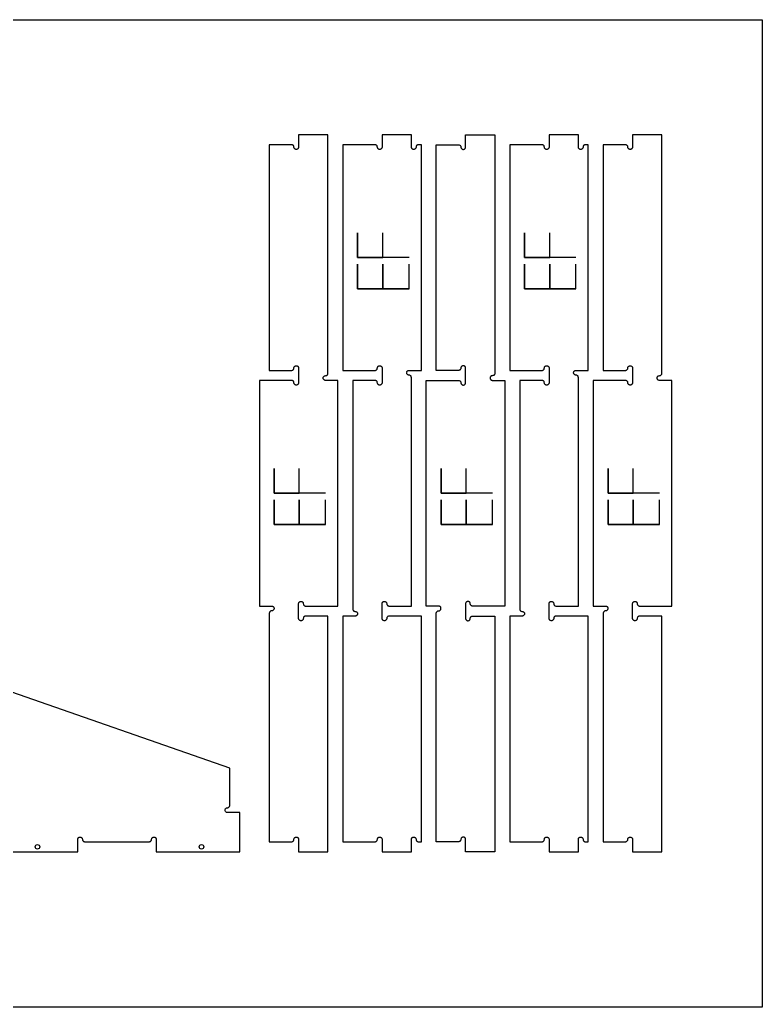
# Model space of a CAD drawing. Header units: inches. Extents: x 0 to 304, y 0 to 160.
# Drawn here: x 267.62 to 303.75, y 55.87 to 103.87 of the extents above; entities that cross this region are included whole.
import ezdxf

# ---------------------------------------------------------------- set-up
doc = ezdxf.new("R2010")
doc.units = ezdxf.units.IN
doc.header["$MEASUREMENT"] = 0
for name, color, linetype in [('000_NOTES', 6, 'Continuous'), ('CUT_HOLE', 1, 'Continuous'), ('CUT_number', 3, 'Continuous'), ('CUT_THRU', 7, 'Continuous')]:
    doc.layers.add(name, color=color, linetype=linetype)

# ---------------------------------------------------------------- blocks, each defined once
blk = doc.blocks.new('FASTENER')
blk.add_circle((0, 0), 0.109)

msp = doc.modelspace()

# ---------------------------------------------------------------- linework, layer by layer
at = {"layer": '000_NOTES'}
msp.add_lwpolyline([(207.748, 55.874), (207.748, 103.874), (303.748, 103.874), (303.748, 55.874)], close=True, dxfattribs=at)
at = {"layer": 'CUT_number'}
for points in [[(286.562, 92.315), (284.062, 92.315), (284.062, 93.515), (284.062, 92.315), (285.287, 92.315), (285.287, 93.515)], [(294.685, 92.315), (292.185, 92.315), (292.185, 93.515), (292.185, 92.315), (293.41, 92.315), (293.41, 93.515)], [(286.562, 90.801), (284.062, 90.801), (284.062, 92.001), (284.062, 90.801), (285.287, 90.801), (285.287, 92.001), (285.287, 90.801), (286.562, 90.801), (286.562, 92.001)], [(294.685, 90.801), (292.185, 90.801), (292.185, 92.001), (292.185, 90.801), (293.41, 90.801), (293.41, 92.001), (293.41, 90.801), (294.685, 90.801), (294.685, 92.001)], [(282.501, 80.858), (280.001, 80.858), (280.001, 82.058), (280.001, 80.858), (281.226, 80.858), (281.226, 82.058)], [(290.623, 80.858), (288.123, 80.858), (288.123, 82.058), (288.123, 80.858), (289.348, 80.858), (289.348, 82.058)], [(298.746, 80.858), (296.246, 80.858), (296.246, 82.058), (296.246, 80.858), (297.471, 80.858), (297.471, 82.058)], [(282.501, 79.344), (280.001, 79.344), (280.001, 80.544), (280.001, 79.344), (281.226, 79.344), (281.226, 80.544), (281.226, 79.344), (282.501, 79.344), (282.501, 80.544)], [(290.623, 79.344), (288.123, 79.344), (288.123, 80.544), (288.123, 79.344), (289.348, 79.344), (289.348, 80.544), (289.348, 79.344), (290.623, 79.344), (290.623, 80.544)], [(298.746, 79.344), (296.246, 79.344), (296.246, 80.544), (296.246, 79.344), (297.471, 79.344), (297.471, 80.544), (297.471, 79.344), (298.746, 79.344), (298.746, 80.544)]]:
    msp.add_lwpolyline(points, dxfattribs=at)
at = {"layer": 'CUT_THRU'}
for points in [[(282.615, 74.887, 0), (281.535, 74.887, 0), (281.515, 74.886, 0), (281.495, 74.88, 0), (281.477, 74.872, 0), (281.461, 74.861, 0), (281.447, 74.846, 0), (281.435, 74.83, 0), (281.427, 74.812, 0), (281.422, 74.793, 0), (281.418, 74.753, 0), (281.413, 74.734, 0), (281.405, 74.715, 0), (281.393, 74.699, 0), (281.379, 74.685, 0), (281.363, 74.674, 0), (281.345, 74.665, 0), (281.325, 74.66, 0), (281.306, 74.658, 0), (281.286, 74.66, 0), (281.266, 74.665, 0), (281.248, 74.674, 0), (281.232, 74.685, 0), (281.218, 74.699, 0), (281.206, 74.715, 0), (281.198, 74.734, 0), (281.193, 74.753, 0), (281.191, 74.773, 0), (281.191, 75.487, 0), (281.193, 75.507, 0), (281.198, 75.526, 0), (281.206, 75.544, 0), (281.218, 75.561, 0), (281.232, 75.575, 0), (281.248, 75.586, 0), (281.266, 75.595, 0), (281.286, 75.6, 0), (281.306, 75.601, 0), (281.325, 75.6, 0), (281.345, 75.595, 0), (281.363, 75.586, 0), (281.379, 75.575, 0), (281.393, 75.561, 0), (281.405, 75.544, 0), (281.413, 75.526, 0), (281.418, 75.507, 0), (281.422, 75.467, 0), (281.427, 75.448, 0), (281.435, 75.43, 0), (281.447, 75.413, 0), (281.461, 75.399, 0), (281.477, 75.388, 0), (281.495, 75.379, 0), (281.515, 75.374, 0), (281.535, 75.372, 0), (283.1, 75.372, 0), (283.1, 86.344, 0), (282.501, 86.344, 0), (282.481, 86.346, 0), (282.462, 86.351, 0), (282.444, 86.359, 0), (282.427, 86.371, 0), (282.413, 86.385, 0), (282.402, 86.401, 0), (282.393, 86.419, 0), (282.388, 86.439, 0), (282.386, 86.459, 0), (282.388, 86.478, 0), (282.393, 86.498, 0), (282.402, 86.516, 0), (282.413, 86.532, 0), (282.427, 86.546, 0), (282.444, 86.558, 0), (282.462, 86.566, 0), (282.481, 86.571, 0), (282.521, 86.575, 0), (282.54, 86.58, 0), (282.558, 86.588, 0), (282.574, 86.6, 0), (282.589, 86.614, 0), (282.6, 86.63, 0), (282.608, 86.649, 0), (282.614, 86.668, 0), (282.615, 86.688, 0), (282.615, 98.286, 0), (281.191, 98.286, 0), (281.191, 97.686, 0), (281.189, 97.666, 0), (281.184, 97.647, 0), (281.176, 97.629, 0), (281.164, 97.612, 0), (281.15, 97.598, 0), (281.134, 97.587, 0), (281.116, 97.578, 0), (281.096, 97.573, 0), (281.076, 97.572, 0), (281.056, 97.573, 0), (281.037, 97.578, 0), (281.019, 97.587, 0), (281.003, 97.598, 0), (280.989, 97.612, 0), (280.977, 97.629, 0), (280.969, 97.647, 0), (280.964, 97.666, 0), (280.96, 97.706, 0), (280.955, 97.725, 0), (280.946, 97.743, 0), (280.935, 97.76, 0), (280.921, 97.774, 0), (280.905, 97.785, 0), (280.886, 97.794, 0), (280.867, 97.799, 0), (280.847, 97.801, 0), (279.766, 97.801, 0), (279.766, 86.829, 0), (280.847, 86.829, 0), (280.867, 86.831, 0), (280.886, 86.836, 0), (280.905, 86.844, 0), (280.921, 86.856, 0), (280.935, 86.87, 0), (280.946, 86.886, 0), (280.955, 86.904, 0), (280.96, 86.924, 0), (280.964, 86.963, 0), (280.969, 86.983, 0), (280.977, 87.001, 0), (280.989, 87.017, 0), (281.003, 87.031, 0), (281.019, 87.043, 0), (281.037, 87.051, 0), (281.056, 87.056, 0), (281.076, 87.058, 0), (281.096, 87.056, 0), (281.116, 87.051, 0), (281.134, 87.043, 0), (281.15, 87.031, 0), (281.164, 87.017, 0), (281.176, 87.001, 0), (281.184, 86.983, 0), (281.189, 86.963, 0), (281.191, 86.944, 0), (281.191, 86.229, 0), (281.189, 86.21, 0), (281.184, 86.19, 0), (281.176, 86.172, 0), (281.164, 86.156, 0), (281.15, 86.142, 0), (281.134, 86.13, 0), (281.116, 86.122, 0), (281.096, 86.117, 0), (281.076, 86.115, 0), (281.056, 86.117, 0), (281.037, 86.122, 0), (281.019, 86.13, 0), (281.003, 86.142, 0), (280.989, 86.156, 0), (280.977, 86.172, 0), (280.969, 86.19, 0), (280.964, 86.21, 0), (280.96, 86.249, 0), (280.955, 86.269, 0), (280.946, 86.287, 0), (280.935, 86.303, 0), (280.921, 86.317, 0), (280.905, 86.329, 0), (280.886, 86.337, 0), (280.867, 86.342, 0), (280.847, 86.344, 0), (279.281, 86.344, 0), (279.281, 75.372, 0), (279.881, 75.372, 0), (279.901, 75.371, 0), (279.92, 75.365, 0), (279.938, 75.357, 0), (279.955, 75.346, 0), (279.969, 75.331, 0), (279.98, 75.315, 0), (279.989, 75.297, 0), (279.994, 75.278, 0), (279.996, 75.258, 0), (279.994, 75.238, 0), (279.989, 75.219, 0), (279.98, 75.2, 0), (279.969, 75.184, 0), (279.955, 75.17, 0), (279.938, 75.159, 0), (279.92, 75.15, 0), (279.901, 75.145, 0), (279.861, 75.141, 0), (279.842, 75.136, 0), (279.824, 75.128, 0), (279.807, 75.116, 0), (279.793, 75.102, 0), (279.782, 75.086, 0), (279.773, 75.068, 0), (279.768, 75.049, 0), (279.766, 75.029, 0), (279.766, 63.916, 0), (280.847, 63.916, 0), (280.867, 63.917, 0), (280.886, 63.923, 0), (280.905, 63.931, 0), (280.921, 63.942, 0), (280.935, 63.957, 0), (280.946, 63.973, 0), (280.955, 63.991, 0), (280.96, 64.01, 0), (280.964, 64.05, 0), (280.969, 64.069, 0), (280.977, 64.087, 0), (280.989, 64.104, 0), (281.003, 64.118, 0), (281.019, 64.129, 0), (281.037, 64.138, 0), (281.056, 64.143, 0), (281.076, 64.145, 0), (281.096, 64.143, 0), (281.116, 64.138, 0), (281.134, 64.129, 0), (281.15, 64.118, 0), (281.164, 64.104, 0), (281.176, 64.087, 0), (281.184, 64.069, 0), (281.189, 64.05, 0), (281.191, 64.03, 0), (281.191, 63.431, 0), (282.615, 63.431, 0), (282.615, 74.887, 0)], [(287.162, 74.887, 0), (285.596, 74.887, 0), (285.576, 74.886, 0), (285.557, 74.88, 0), (285.539, 74.872, 0), (285.522, 74.861, 0), (285.508, 74.846, 0), (285.497, 74.83, 0), (285.488, 74.812, 0), (285.483, 74.793, 0), (285.48, 74.753, 0), (285.475, 74.734, 0), (285.466, 74.715, 0), (285.455, 74.699, 0), (285.441, 74.685, 0), (285.424, 74.674, 0), (285.406, 74.665, 0), (285.387, 74.66, 0), (285.367, 74.658, 0), (285.347, 74.66, 0), (285.328, 74.665, 0), (285.31, 74.674, 0), (285.293, 74.685, 0), (285.279, 74.699, 0), (285.268, 74.715, 0), (285.259, 74.734, 0), (285.254, 74.753, 0), (285.252, 74.773, 0), (285.252, 75.487, 0), (285.254, 75.507, 0), (285.259, 75.526, 0), (285.268, 75.544, 0), (285.279, 75.561, 0), (285.293, 75.575, 0), (285.31, 75.586, 0), (285.328, 75.595, 0), (285.347, 75.6, 0), (285.367, 75.601, 0), (285.387, 75.6, 0), (285.406, 75.595, 0), (285.424, 75.586, 0), (285.441, 75.575, 0), (285.455, 75.561, 0), (285.466, 75.544, 0), (285.475, 75.526, 0), (285.48, 75.507, 0), (285.483, 75.467, 0), (285.488, 75.448, 0), (285.497, 75.43, 0), (285.508, 75.413, 0), (285.522, 75.399, 0), (285.539, 75.388, 0), (285.557, 75.379, 0), (285.576, 75.374, 0), (285.596, 75.372, 0), (286.677, 75.372, 0), (286.677, 86.485, 0), (286.675, 86.505, 0), (286.67, 86.524, 0), (286.661, 86.543, 0), (286.65, 86.559, 0), (286.636, 86.573, 0), (286.62, 86.585, 0), (286.601, 86.593, 0), (286.582, 86.598, 0), (286.542, 86.602, 0), (286.523, 86.607, 0), (286.505, 86.615, 0), (286.489, 86.627, 0), (286.474, 86.641, 0), (286.463, 86.657, 0), (286.455, 86.675, 0), (286.449, 86.695, 0), (286.448, 86.714, 0), (286.449, 86.734, 0), (286.455, 86.754, 0), (286.463, 86.772, 0), (286.474, 86.788, 0), (286.489, 86.802, 0), (286.505, 86.814, 0), (286.523, 86.822, 0), (286.542, 86.827, 0), (286.562, 86.829, 0), (287.162, 86.829, 0), (287.162, 97.801, 0), (287.02, 97.801, 0), (287.001, 97.799, 0), (286.981, 97.794, 0), (286.963, 97.785, 0), (286.947, 97.774, 0), (286.933, 97.76, 0), (286.921, 97.743, 0), (286.913, 97.725, 0), (286.908, 97.706, 0), (286.904, 97.666, 0), (286.899, 97.647, 0), (286.891, 97.629, 0), (286.879, 97.612, 0), (286.865, 97.598, 0), (286.849, 97.587, 0), (286.831, 97.578, 0), (286.811, 97.573, 0), (286.791, 97.572, 0), (286.771, 97.573, 0), (286.752, 97.578, 0), (286.734, 97.587, 0), (286.718, 97.598, 0), (286.704, 97.612, 0), (286.692, 97.629, 0), (286.684, 97.647, 0), (286.679, 97.666, 0), (286.677, 97.686, 0), (286.677, 98.286, 0), (285.252, 98.286, 0), (285.252, 97.686, 0), (285.251, 97.666, 0), (285.245, 97.647, 0), (285.237, 97.629, 0), (285.226, 97.612, 0), (285.211, 97.598, 0), (285.195, 97.587, 0), (285.177, 97.578, 0), (285.158, 97.573, 0), (285.138, 97.572, 0), (285.118, 97.573, 0), (285.099, 97.578, 0), (285.08, 97.587, 0), (285.064, 97.598, 0), (285.05, 97.612, 0), (285.039, 97.629, 0), (285.03, 97.647, 0), (285.025, 97.666, 0), (285.021, 97.706, 0), (285.016, 97.725, 0), (285.008, 97.743, 0), (284.996, 97.76, 0), (284.982, 97.774, 0), (284.966, 97.785, 0), (284.948, 97.794, 0), (284.929, 97.799, 0), (284.909, 97.801, 0), (283.343, 97.801, 0), (283.343, 86.829, 0), (284.909, 86.829, 0), (284.929, 86.831, 0), (284.948, 86.836, 0), (284.966, 86.844, 0), (284.982, 86.856, 0), (284.996, 86.87, 0), (285.008, 86.886, 0), (285.016, 86.904, 0), (285.021, 86.924, 0), (285.025, 86.963, 0), (285.03, 86.983, 0), (285.039, 87.001, 0), (285.05, 87.017, 0), (285.064, 87.031, 0), (285.08, 87.043, 0), (285.099, 87.051, 0), (285.118, 87.056, 0), (285.138, 87.058, 0), (285.158, 87.056, 0), (285.177, 87.051, 0), (285.195, 87.043, 0), (285.211, 87.031, 0), (285.226, 87.017, 0), (285.237, 87.001, 0), (285.245, 86.983, 0), (285.251, 86.963, 0), (285.252, 86.944, 0), (285.252, 86.229, 0), (285.251, 86.21, 0), (285.245, 86.19, 0), (285.237, 86.172, 0), (285.226, 86.156, 0), (285.211, 86.142, 0), (285.195, 86.13, 0), (285.177, 86.122, 0), (285.158, 86.117, 0), (285.138, 86.115, 0), (285.118, 86.117, 0), (285.099, 86.122, 0), (285.08, 86.13, 0), (285.064, 86.142, 0), (285.05, 86.156, 0), (285.039, 86.172, 0), (285.03, 86.19, 0), (285.025, 86.21, 0), (285.021, 86.249, 0), (285.016, 86.269, 0), (285.008, 86.287, 0), (284.996, 86.303, 0), (284.982, 86.317, 0), (284.966, 86.329, 0), (284.948, 86.337, 0), (284.929, 86.342, 0), (284.909, 86.344, 0), (283.828, 86.344, 0), (283.828, 75.231, 0), (283.83, 75.211, 0), (283.835, 75.192, 0), (283.843, 75.174, 0), (283.855, 75.157, 0), (283.869, 75.143, 0), (283.885, 75.132, 0), (283.903, 75.123, 0), (283.923, 75.118, 0), (283.962, 75.115, 0), (283.982, 75.11, 0), (284, 75.101, 0), (284.016, 75.09, 0), (284.03, 75.076, 0), (284.042, 75.059, 0), (284.05, 75.041, 0), (284.055, 75.022, 0), (284.057, 75.002, 0), (284.055, 74.982, 0), (284.05, 74.963, 0), (284.042, 74.945, 0), (284.03, 74.928, 0), (284.016, 74.914, 0), (284, 74.903, 0), (283.982, 74.894, 0), (283.962, 74.889, 0), (283.942, 74.887, 0), (283.343, 74.887, 0), (283.343, 63.916, 0), (284.909, 63.916, 0), (284.929, 63.917, 0), (284.948, 63.923, 0), (284.966, 63.931, 0), (284.982, 63.942, 0), (284.996, 63.957, 0), (285.008, 63.973, 0), (285.016, 63.991, 0), (285.021, 64.01, 0), (285.025, 64.05, 0), (285.03, 64.069, 0), (285.039, 64.087, 0), (285.05, 64.104, 0), (285.064, 64.118, 0), (285.08, 64.129, 0), (285.099, 64.138, 0), (285.118, 64.143, 0), (285.138, 64.145, 0), (285.158, 64.143, 0), (285.177, 64.138, 0), (285.195, 64.129, 0), (285.211, 64.118, 0), (285.226, 64.104, 0), (285.237, 64.087, 0), (285.245, 64.069, 0), (285.251, 64.05, 0), (285.252, 64.03, 0), (285.252, 63.431, 0), (286.677, 63.431, 0), (286.677, 64.03, 0), (286.679, 64.05, 0), (286.684, 64.069, 0), (286.692, 64.087, 0), (286.704, 64.104, 0), (286.718, 64.118, 0), (286.734, 64.129, 0), (286.752, 64.138, 0), (286.771, 64.143, 0), (286.791, 64.145, 0), (286.811, 64.143, 0), (286.831, 64.138, 0), (286.849, 64.129, 0), (286.865, 64.118, 0), (286.879, 64.104, 0), (286.891, 64.087, 0), (286.899, 64.069, 0), (286.904, 64.05, 0), (286.908, 64.01, 0), (286.913, 63.991, 0), (286.921, 63.973, 0), (286.933, 63.957, 0), (286.947, 63.942, 0), (286.963, 63.931, 0), (286.981, 63.923, 0), (287.001, 63.917, 0), (287.02, 63.916, 0), (287.162, 63.916, 0), (287.162, 74.887, 0)], [(290.738, 63.431, 0), (289.314, 63.431, 0), (289.314, 64.03, 0), (289.312, 64.05, 0), (289.307, 64.069, 0), (289.298, 64.087, 0), (289.287, 64.104, 0), (289.273, 64.118, 0), (289.256, 64.129, 0), (289.238, 64.138, 0), (289.219, 64.143, 0), (289.199, 64.145, 0), (289.179, 64.143, 0), (289.16, 64.138, 0), (289.142, 64.129, 0), (289.126, 64.118, 0), (289.111, 64.104, 0), (289.1, 64.087, 0), (289.092, 64.069, 0), (289.086, 64.05, 0), (289.083, 64.01, 0), (289.078, 63.991, 0), (289.069, 63.973, 0), (289.058, 63.957, 0), (289.044, 63.942, 0), (289.027, 63.931, 0), (289.009, 63.923, 0), (288.99, 63.917, 0), (288.97, 63.916, 0), (287.889, 63.916, 0), (287.889, 75.029, 0), (287.891, 75.049, 0), (287.896, 75.068, 0), (287.905, 75.086, 0), (287.916, 75.102, 0), (287.93, 75.116, 0), (287.947, 75.128, 0), (287.965, 75.136, 0), (287.984, 75.141, 0), (288.024, 75.145, 0), (288.043, 75.15, 0), (288.061, 75.159, 0), (288.078, 75.17, 0), (288.092, 75.184, 0), (288.103, 75.2, 0), (288.112, 75.219, 0), (288.117, 75.238, 0), (288.118, 75.258, 0), (288.117, 75.278, 0), (288.112, 75.297, 0), (288.103, 75.315, 0), (288.092, 75.331, 0), (288.078, 75.346, 0), (288.061, 75.357, 0), (288.043, 75.365, 0), (288.024, 75.371, 0), (288.004, 75.372, 0), (287.404, 75.372, 0), (287.404, 86.344, 0), (288.97, 86.344, 0), (288.99, 86.342, 0), (289.009, 86.337, 0), (289.027, 86.329, 0), (289.044, 86.317, 0), (289.058, 86.303, 0), (289.069, 86.287, 0), (289.078, 86.269, 0), (289.083, 86.249, 0), (289.086, 86.21, 0), (289.092, 86.19, 0), (289.1, 86.172, 0), (289.111, 86.156, 0), (289.126, 86.142, 0), (289.142, 86.13, 0), (289.16, 86.122, 0), (289.179, 86.117, 0), (289.199, 86.115, 0), (289.219, 86.117, 0), (289.238, 86.122, 0), (289.256, 86.13, 0), (289.273, 86.142, 0), (289.287, 86.156, 0), (289.298, 86.172, 0), (289.307, 86.19, 0), (289.312, 86.21, 0), (289.314, 86.229, 0), (289.314, 86.944, 0), (289.312, 86.963, 0), (289.307, 86.983, 0), (289.298, 87.001, 0), (289.287, 87.017, 0), (289.273, 87.031, 0), (289.256, 87.043, 0), (289.238, 87.051, 0), (289.219, 87.056, 0), (289.199, 87.058, 0), (289.179, 87.056, 0), (289.16, 87.051, 0), (289.142, 87.043, 0), (289.126, 87.031, 0), (289.111, 87.017, 0), (289.1, 87.001, 0), (289.092, 86.983, 0), (289.086, 86.963, 0), (289.083, 86.924, 0), (289.078, 86.904, 0), (289.069, 86.886, 0), (289.058, 86.87, 0), (289.044, 86.856, 0), (289.027, 86.844, 0), (289.009, 86.836, 0), (288.99, 86.831, 0), (288.97, 86.829, 0), (287.889, 86.829, 0), (287.889, 97.801, 0), (288.97, 97.801, 0), (288.99, 97.799, 0), (289.009, 97.794, 0), (289.027, 97.785, 0), (289.044, 97.774, 0), (289.058, 97.76, 0), (289.069, 97.743, 0), (289.078, 97.725, 0), (289.083, 97.706, 0), (289.086, 97.666, 0), (289.092, 97.647, 0), (289.1, 97.629, 0), (289.111, 97.612, 0), (289.126, 97.598, 0), (289.142, 97.587, 0), (289.16, 97.578, 0), (289.179, 97.573, 0), (289.199, 97.572, 0), (289.219, 97.573, 0), (289.238, 97.578, 0), (289.256, 97.587, 0), (289.273, 97.598, 0), (289.287, 97.612, 0), (289.298, 97.629, 0), (289.307, 97.647, 0), (289.312, 97.666, 0), (289.314, 97.686, 0), (289.314, 98.286, 0), (290.738, 98.286, 0), (290.738, 86.688, 0), (290.736, 86.668, 0), (290.731, 86.649, 0), (290.723, 86.63, 0), (290.711, 86.614, 0), (290.697, 86.6, 0), (290.681, 86.588, 0), (290.663, 86.58, 0), (290.644, 86.575, 0), (290.604, 86.571, 0), (290.584, 86.566, 0), (290.566, 86.558, 0), (290.55, 86.546, 0), (290.536, 86.532, 0), (290.524, 86.516, 0), (290.516, 86.498, 0), (290.511, 86.478, 0), (290.509, 86.459, 0), (290.511, 86.439, 0), (290.516, 86.419, 0), (290.524, 86.401, 0), (290.536, 86.385, 0), (290.55, 86.371, 0), (290.566, 86.359, 0), (290.584, 86.351, 0), (290.604, 86.346, 0), (290.624, 86.344, 0), (291.223, 86.344, 0), (291.223, 75.372, 0), (289.657, 75.372, 0), (289.638, 75.374, 0), (289.618, 75.379, 0), (289.6, 75.388, 0), (289.584, 75.399, 0), (289.57, 75.413, 0), (289.558, 75.43, 0), (289.55, 75.448, 0), (289.545, 75.467, 0), (289.541, 75.507, 0), (289.536, 75.526, 0), (289.528, 75.544, 0), (289.516, 75.561, 0), (289.502, 75.575, 0), (289.486, 75.586, 0), (289.467, 75.595, 0), (289.448, 75.6, 0), (289.428, 75.601, 0), (289.408, 75.6, 0), (289.389, 75.595, 0), (289.371, 75.586, 0), (289.355, 75.575, 0), (289.341, 75.561, 0), (289.329, 75.544, 0), (289.321, 75.526, 0), (289.315, 75.507, 0), (289.314, 75.487, 0), (289.314, 74.773, 0), (289.315, 74.753, 0), (289.321, 74.734, 0), (289.329, 74.715, 0), (289.341, 74.699, 0), (289.355, 74.685, 0), (289.371, 74.674, 0), (289.389, 74.665, 0), (289.408, 74.66, 0), (289.428, 74.658, 0), (289.448, 74.66, 0), (289.467, 74.665, 0), (289.486, 74.674, 0), (289.502, 74.685, 0), (289.516, 74.699, 0), (289.528, 74.715, 0), (289.536, 74.734, 0), (289.541, 74.753, 0), (289.545, 74.793, 0), (289.55, 74.812, 0), (289.558, 74.83, 0), (289.57, 74.846, 0), (289.584, 74.861, 0), (289.6, 74.872, 0), (289.618, 74.88, 0), (289.638, 74.886, 0), (289.657, 74.887, 0), (290.738, 74.887, 0), (290.738, 63.431, 0)], [(295.285, 74.887, 0), (293.719, 74.887, 0), (293.699, 74.886, 0), (293.68, 74.88, 0), (293.662, 74.872, 0), (293.645, 74.861, 0), (293.631, 74.846, 0), (293.62, 74.83, 0), (293.611, 74.812, 0), (293.606, 74.793, 0), (293.603, 74.753, 0), (293.597, 74.734, 0), (293.589, 74.715, 0), (293.577, 74.699, 0), (293.563, 74.685, 0), (293.547, 74.674, 0), (293.529, 74.665, 0), (293.51, 74.66, 0), (293.49, 74.658, 0), (293.47, 74.66, 0), (293.451, 74.665, 0), (293.432, 74.674, 0), (293.416, 74.685, 0), (293.402, 74.699, 0), (293.39, 74.715, 0), (293.382, 74.734, 0), (293.377, 74.753, 0), (293.375, 74.773, 0), (293.375, 75.487, 0), (293.377, 75.507, 0), (293.382, 75.526, 0), (293.39, 75.544, 0), (293.402, 75.561, 0), (293.416, 75.575, 0), (293.432, 75.586, 0), (293.451, 75.595, 0), (293.47, 75.6, 0), (293.49, 75.601, 0), (293.51, 75.6, 0), (293.529, 75.595, 0), (293.547, 75.586, 0), (293.563, 75.575, 0), (293.577, 75.561, 0), (293.589, 75.544, 0), (293.597, 75.526, 0), (293.603, 75.507, 0), (293.606, 75.467, 0), (293.611, 75.448, 0), (293.62, 75.43, 0), (293.631, 75.413, 0), (293.645, 75.399, 0), (293.662, 75.388, 0), (293.68, 75.379, 0), (293.699, 75.374, 0), (293.719, 75.372, 0), (294.8, 75.372, 0), (294.8, 86.485, 0), (294.798, 86.505, 0), (294.793, 86.524, 0), (294.784, 86.543, 0), (294.773, 86.559, 0), (294.759, 86.573, 0), (294.742, 86.585, 0), (294.724, 86.593, 0), (294.705, 86.598, 0), (294.665, 86.602, 0), (294.646, 86.607, 0), (294.628, 86.615, 0), (294.611, 86.627, 0), (294.597, 86.641, 0), (294.586, 86.657, 0), (294.577, 86.675, 0), (294.572, 86.695, 0), (294.57, 86.714, 0), (294.572, 86.734, 0), (294.577, 86.754, 0), (294.586, 86.772, 0), (294.597, 86.788, 0), (294.611, 86.802, 0), (294.628, 86.814, 0), (294.646, 86.822, 0), (294.665, 86.827, 0), (294.685, 86.829, 0), (295.285, 86.829, 0), (295.285, 97.801, 0), (295.143, 97.801, 0), (295.123, 97.799, 0), (295.104, 97.794, 0), (295.086, 97.785, 0), (295.07, 97.774, 0), (295.056, 97.76, 0), (295.044, 97.743, 0), (295.036, 97.725, 0), (295.03, 97.706, 0), (295.027, 97.666, 0), (295.022, 97.647, 0), (295.013, 97.629, 0), (295.002, 97.612, 0), (294.988, 97.598, 0), (294.971, 97.587, 0), (294.953, 97.578, 0), (294.934, 97.573, 0), (294.914, 97.572, 0), (294.894, 97.573, 0), (294.875, 97.578, 0), (294.857, 97.587, 0), (294.841, 97.598, 0), (294.826, 97.612, 0), (294.815, 97.629, 0), (294.806, 97.647, 0), (294.801, 97.666, 0), (294.8, 97.686, 0), (294.8, 98.286, 0), (293.375, 98.286, 0), (293.375, 97.686, 0), (293.373, 97.666, 0), (293.368, 97.647, 0), (293.36, 97.629, 0), (293.348, 97.612, 0), (293.334, 97.598, 0), (293.318, 97.587, 0), (293.3, 97.578, 0), (293.28, 97.573, 0), (293.261, 97.572, 0), (293.241, 97.573, 0), (293.221, 97.578, 0), (293.203, 97.587, 0), (293.187, 97.598, 0), (293.173, 97.612, 0), (293.161, 97.629, 0), (293.153, 97.647, 0), (293.148, 97.666, 0), (293.144, 97.706, 0), (293.139, 97.725, 0), (293.131, 97.743, 0), (293.119, 97.76, 0), (293.105, 97.774, 0), (293.089, 97.785, 0), (293.071, 97.794, 0), (293.051, 97.799, 0), (293.031, 97.801, 0), (291.466, 97.801, 0), (291.466, 86.829, 0), (293.031, 86.829, 0), (293.051, 86.831, 0), (293.071, 86.836, 0), (293.089, 86.844, 0), (293.105, 86.856, 0), (293.119, 86.87, 0), (293.131, 86.886, 0), (293.139, 86.904, 0), (293.144, 86.924, 0), (293.148, 86.963, 0), (293.153, 86.983, 0), (293.161, 87.001, 0), (293.173, 87.017, 0), (293.187, 87.031, 0), (293.203, 87.043, 0), (293.221, 87.051, 0), (293.241, 87.056, 0), (293.261, 87.058, 0), (293.28, 87.056, 0), (293.3, 87.051, 0), (293.318, 87.043, 0), (293.334, 87.031, 0), (293.348, 87.017, 0), (293.36, 87.001, 0), (293.368, 86.983, 0), (293.373, 86.963, 0), (293.375, 86.944, 0), (293.375, 86.229, 0), (293.373, 86.21, 0), (293.368, 86.19, 0), (293.36, 86.172, 0), (293.348, 86.156, 0), (293.334, 86.142, 0), (293.318, 86.13, 0), (293.3, 86.122, 0), (293.28, 86.117, 0), (293.261, 86.115, 0), (293.241, 86.117, 0), (293.221, 86.122, 0), (293.203, 86.13, 0), (293.187, 86.142, 0), (293.173, 86.156, 0), (293.161, 86.172, 0), (293.153, 86.19, 0), (293.148, 86.21, 0), (293.144, 86.249, 0), (293.139, 86.269, 0), (293.131, 86.287, 0), (293.119, 86.303, 0), (293.105, 86.317, 0), (293.089, 86.329, 0), (293.071, 86.337, 0), (293.051, 86.342, 0), (293.031, 86.344, 0), (291.951, 86.344, 0), (291.951, 75.231, 0), (291.952, 75.211, 0), (291.958, 75.192, 0), (291.966, 75.174, 0), (291.977, 75.157, 0), (291.992, 75.143, 0), (292.008, 75.132, 0), (292.026, 75.123, 0), (292.045, 75.118, 0), (292.085, 75.115, 0), (292.104, 75.11, 0), (292.123, 75.101, 0), (292.139, 75.09, 0), (292.153, 75.076, 0), (292.164, 75.059, 0), (292.173, 75.041, 0), (292.178, 75.022, 0), (292.18, 75.002, 0), (292.178, 74.982, 0), (292.173, 74.963, 0), (292.164, 74.945, 0), (292.153, 74.928, 0), (292.139, 74.914, 0), (292.123, 74.903, 0), (292.104, 74.894, 0), (292.085, 74.889, 0), (292.065, 74.887, 0), (291.466, 74.887, 0), (291.466, 63.916, 0), (293.031, 63.916, 0), (293.051, 63.917, 0), (293.071, 63.923, 0), (293.089, 63.931, 0), (293.105, 63.942, 0), (293.119, 63.957, 0), (293.131, 63.973, 0), (293.139, 63.991, 0), (293.144, 64.01, 0), (293.148, 64.05, 0), (293.153, 64.069, 0), (293.161, 64.087, 0), (293.173, 64.104, 0), (293.187, 64.118, 0), (293.203, 64.129, 0), (293.221, 64.138, 0), (293.241, 64.143, 0), (293.261, 64.145, 0), (293.28, 64.143, 0), (293.3, 64.138, 0), (293.318, 64.129, 0), (293.334, 64.118, 0), (293.348, 64.104, 0), (293.36, 64.087, 0), (293.368, 64.069, 0), (293.373, 64.05, 0), (293.375, 64.03, 0), (293.375, 63.431, 0), (294.8, 63.431, 0), (294.8, 64.03, 0), (294.801, 64.05, 0), (294.806, 64.069, 0), (294.815, 64.087, 0), (294.826, 64.104, 0), (294.841, 64.118, 0), (294.857, 64.129, 0), (294.875, 64.138, 0), (294.894, 64.143, 0), (294.914, 64.145, 0), (294.934, 64.143, 0), (294.953, 64.138, 0), (294.971, 64.129, 0), (294.988, 64.118, 0), (295.002, 64.104, 0), (295.013, 64.087, 0), (295.022, 64.069, 0), (295.027, 64.05, 0), (295.03, 64.01, 0), (295.036, 63.991, 0), (295.044, 63.973, 0), (295.056, 63.957, 0), (295.07, 63.942, 0), (295.086, 63.931, 0), (295.104, 63.923, 0), (295.123, 63.917, 0), (295.143, 63.916, 0), (295.285, 63.916, 0), (295.285, 74.887, 0)], [(298.861, 74.887, 0), (297.78, 74.887, 0), (297.76, 74.886, 0), (297.741, 74.88, 0), (297.723, 74.872, 0), (297.707, 74.861, 0), (297.692, 74.846, 0), (297.681, 74.83, 0), (297.673, 74.812, 0), (297.667, 74.793, 0), (297.664, 74.753, 0), (297.659, 74.734, 0), (297.65, 74.715, 0), (297.639, 74.699, 0), (297.625, 74.685, 0), (297.608, 74.674, 0), (297.59, 74.665, 0), (297.571, 74.66, 0), (297.551, 74.658, 0), (297.531, 74.66, 0), (297.512, 74.665, 0), (297.494, 74.674, 0), (297.477, 74.685, 0), (297.463, 74.699, 0), (297.452, 74.715, 0), (297.443, 74.734, 0), (297.438, 74.753, 0), (297.437, 74.773, 0), (297.437, 75.487, 0), (297.438, 75.507, 0), (297.443, 75.526, 0), (297.452, 75.544, 0), (297.463, 75.561, 0), (297.477, 75.575, 0), (297.494, 75.586, 0), (297.512, 75.595, 0), (297.531, 75.6, 0), (297.551, 75.601, 0), (297.571, 75.6, 0), (297.59, 75.595, 0), (297.608, 75.586, 0), (297.625, 75.575, 0), (297.639, 75.561, 0), (297.65, 75.544, 0), (297.659, 75.526, 0), (297.664, 75.507, 0), (297.667, 75.467, 0), (297.673, 75.448, 0), (297.681, 75.43, 0), (297.692, 75.413, 0), (297.707, 75.399, 0), (297.723, 75.388, 0), (297.741, 75.379, 0), (297.76, 75.374, 0), (297.78, 75.372, 0), (299.346, 75.372, 0), (299.346, 86.344, 0), (298.746, 86.344, 0), (298.727, 86.346, 0), (298.707, 86.351, 0), (298.689, 86.359, 0), (298.673, 86.371, 0), (298.659, 86.385, 0), (298.647, 86.401, 0), (298.639, 86.419, 0), (298.634, 86.439, 0), (298.632, 86.459, 0), (298.634, 86.478, 0), (298.639, 86.498, 0), (298.647, 86.516, 0), (298.659, 86.532, 0), (298.673, 86.546, 0), (298.689, 86.558, 0), (298.707, 86.566, 0), (298.727, 86.571, 0), (298.766, 86.575, 0), (298.786, 86.58, 0), (298.804, 86.588, 0), (298.82, 86.6, 0), (298.834, 86.614, 0), (298.846, 86.63, 0), (298.854, 86.649, 0), (298.859, 86.668, 0), (298.861, 86.688, 0), (298.861, 98.286, 0), (297.437, 98.286, 0), (297.437, 97.686, 0), (297.435, 97.666, 0), (297.43, 97.647, 0), (297.421, 97.629, 0), (297.41, 97.612, 0), (297.396, 97.598, 0), (297.379, 97.587, 0), (297.361, 97.578, 0), (297.342, 97.573, 0), (297.322, 97.572, 0), (297.302, 97.573, 0), (297.283, 97.578, 0), (297.265, 97.587, 0), (297.248, 97.598, 0), (297.234, 97.612, 0), (297.223, 97.629, 0), (297.214, 97.647, 0), (297.209, 97.666, 0), (297.206, 97.706, 0), (297.2, 97.725, 0), (297.192, 97.743, 0), (297.181, 97.76, 0), (297.166, 97.774, 0), (297.15, 97.785, 0), (297.132, 97.794, 0), (297.113, 97.799, 0), (297.093, 97.801, 0), (296.012, 97.801, 0), (296.012, 86.829, 0), (297.093, 86.829, 0), (297.113, 86.831, 0), (297.132, 86.836, 0), (297.15, 86.844, 0), (297.166, 86.856, 0), (297.181, 86.87, 0), (297.192, 86.886, 0), (297.2, 86.904, 0), (297.206, 86.924, 0), (297.209, 86.963, 0), (297.214, 86.983, 0), (297.223, 87.001, 0), (297.234, 87.017, 0), (297.248, 87.031, 0), (297.265, 87.043, 0), (297.283, 87.051, 0), (297.302, 87.056, 0), (297.322, 87.058, 0), (297.342, 87.056, 0), (297.361, 87.051, 0), (297.379, 87.043, 0), (297.396, 87.031, 0), (297.41, 87.017, 0), (297.421, 87.001, 0), (297.43, 86.983, 0), (297.435, 86.963, 0), (297.437, 86.944, 0), (297.437, 86.229, 0), (297.435, 86.21, 0), (297.43, 86.19, 0), (297.421, 86.172, 0), (297.41, 86.156, 0), (297.396, 86.142, 0), (297.379, 86.13, 0), (297.361, 86.122, 0), (297.342, 86.117, 0), (297.322, 86.115, 0), (297.302, 86.117, 0), (297.283, 86.122, 0), (297.265, 86.13, 0), (297.248, 86.142, 0), (297.234, 86.156, 0), (297.223, 86.172, 0), (297.214, 86.19, 0), (297.209, 86.21, 0), (297.206, 86.249, 0), (297.2, 86.269, 0), (297.192, 86.287, 0), (297.181, 86.303, 0), (297.166, 86.317, 0), (297.15, 86.329, 0), (297.132, 86.337, 0), (297.113, 86.342, 0), (297.093, 86.344, 0), (295.527, 86.344, 0), (295.527, 75.372, 0), (296.127, 75.372, 0), (296.147, 75.371, 0), (296.166, 75.365, 0), (296.184, 75.357, 0), (296.2, 75.346, 0), (296.214, 75.331, 0), (296.226, 75.315, 0), (296.234, 75.297, 0), (296.239, 75.278, 0), (296.241, 75.258, 0), (296.239, 75.238, 0), (296.234, 75.219, 0), (296.226, 75.2, 0), (296.214, 75.184, 0), (296.2, 75.17, 0), (296.184, 75.159, 0), (296.166, 75.15, 0), (296.147, 75.145, 0), (296.107, 75.141, 0), (296.087, 75.136, 0), (296.069, 75.128, 0), (296.053, 75.116, 0), (296.039, 75.102, 0), (296.027, 75.086, 0), (296.019, 75.068, 0), (296.014, 75.049, 0), (296.012, 75.029, 0), (296.012, 63.916, 0), (297.093, 63.916, 0), (297.113, 63.917, 0), (297.132, 63.923, 0), (297.15, 63.931, 0), (297.166, 63.942, 0), (297.181, 63.957, 0), (297.192, 63.973, 0), (297.2, 63.991, 0), (297.206, 64.01, 0), (297.209, 64.05, 0), (297.214, 64.069, 0), (297.223, 64.087, 0), (297.234, 64.104, 0), (297.248, 64.118, 0), (297.265, 64.129, 0), (297.283, 64.138, 0), (297.302, 64.143, 0), (297.322, 64.145, 0), (297.342, 64.143, 0), (297.361, 64.138, 0), (297.379, 64.129, 0), (297.396, 64.118, 0), (297.41, 64.104, 0), (297.421, 64.087, 0), (297.43, 64.069, 0), (297.435, 64.05, 0), (297.437, 64.03, 0), (297.437, 63.431, 0), (298.861, 63.431, 0), (298.861, 74.887, 0)]]:
    msp.add_polyline3d(points, close=True, dxfattribs=at)
msp.add_polyline3d([(266.385, 63.431, 0), (270.446, 63.431, 0), (270.446, 63.431, 0), (270.446, 64.03, 0), (270.448, 64.05, 0), (270.453, 64.069, 0), (270.462, 64.087, 0), (270.473, 64.104, 0), (270.487, 64.118, 0), (270.504, 64.129, 0), (270.522, 64.138, 0), (270.541, 64.143, 0), (270.561, 64.145, 0), (270.581, 64.143, 0), (270.6, 64.138, 0), (270.618, 64.129, 0), (270.635, 64.118, 0), (270.649, 64.104, 0), (270.66, 64.087, 0), (270.669, 64.069, 0), (270.674, 64.05, 0), (270.677, 64.01, 0), (270.683, 63.991, 0), (270.691, 63.973, 0), (270.702, 63.957, 0), (270.717, 63.942, 0), (270.733, 63.931, 0), (270.751, 63.923, 0), (270.77, 63.917, 0), (270.79, 63.916, 0), (273.922, 63.916, 0), (273.942, 63.917, 0), (273.961, 63.923, 0), (273.979, 63.931, 0), (273.995, 63.942, 0), (274.009, 63.957, 0), (274.021, 63.973, 0), (274.029, 63.991, 0), (274.034, 64.01, 0), (274.038, 64.05, 0), (274.043, 64.069, 0), (274.052, 64.087, 0), (274.063, 64.104, 0), (274.077, 64.118, 0), (274.094, 64.129, 0), (274.112, 64.138, 0), (274.131, 64.143, 0), (274.151, 64.145, 0), (274.171, 64.143, 0), (274.19, 64.138, 0), (274.208, 64.129, 0), (274.224, 64.118, 0), (274.239, 64.104, 0), (274.25, 64.087, 0), (274.258, 64.069, 0), (274.264, 64.05, 0), (274.265, 64.03, 0), (274.265, 63.431, 0), (278.327, 63.431, 0), (278.327, 65.34, 0), (277.727, 65.34, 0), (277.707, 65.342, 0), (277.688, 65.347, 0), (277.67, 65.355, 0), (277.654, 65.367, 0), (277.639, 65.381, 0), (277.628, 65.397, 0), (277.62, 65.415, 0), (277.614, 65.435, 0), (277.613, 65.455, 0), (277.614, 65.475, 0), (277.62, 65.494, 0), (277.628, 65.512, 0), (277.639, 65.528, 0), (277.654, 65.542, 0), (277.67, 65.554, 0), (277.688, 65.562, 0), (277.707, 65.567, 0), (277.747, 65.571, 0), (277.766, 65.576, 0), (277.784, 65.585, 0), (277.801, 65.596, 0), (277.815, 65.61, 0), (277.826, 65.626, 0), (277.835, 65.645, 0), (277.84, 65.664, 0), (277.842, 65.684, 0), (277.842, 67.492, 0), (266.87, 71.311, 0)], dxfattribs=at)

# ---------------------------------------------------------------- block references
at = {"layer": 'CUT_HOLE', "rotation": 90}
for p in [(268.486, 63.673), (276.468, 63.673)]:
    msp.add_blockref('FASTENER', p, dxfattribs=at)

doc.saveas('drawing.dxf')
